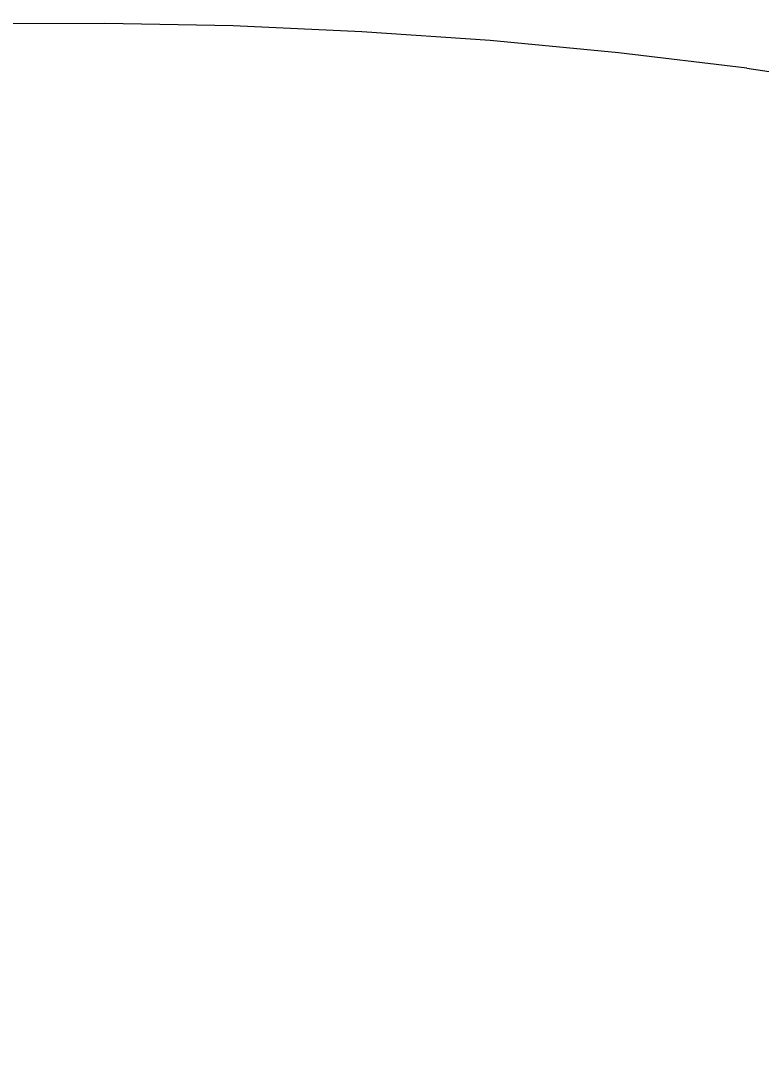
# Model space of a CAD drawing. Header units: inches. Extents: x 14 to 610, y 9 to 600.
# Drawn here: x 422.04 to 430.1, y 166.13 to 177.33 of the extents above; entities that cross this region are included whole.
import ezdxf
from ezdxf.enums import TextEntityAlignment as Align

# ---------------------------------------------------------------- set-up
doc = ezdxf.new("R2010")
doc.units = ezdxf.units.IN
doc.header["$MEASUREMENT"] = 0
doc.layers.add('A-FURN', color=7, linetype='Continuous')
doc.styles.get("Standard").update_dxf_attribs({"font": 'arial.ttf'})
doc.dimstyles.new("Jon's Style", dxfattribs={"dimscale": 0, "dimtxt": 4, "dimasz": 6, "dimexe": 1, "dimexo": 2, "dimgap": 2, "dimtad": 0, "dimtih": 1, "dimtoh": 1, "dimdec": 4, "dimzin": 3, "dimdsep": 46, "dimlunit": 4, "dimtxsty": 'Standard', "dimcen": 0.09, "dimadec": 0, "dimazin": 0, "dimtfac": 1, "dimtdec": 4, "dimtofl": 0, "dimtmove": 0, "dimatfit": 3, "dimfxl": 1, "dimtolj": 1, "dimtzin": 0, "dimarcsym": 0})

# ---------------------------------------------------------------- blocks, each defined once
blk = doc.blocks.new('*D57')
at = {"layer": 'A-FURN', "color": 0, "lineweight": -2, "transparency": 16777216}
for p, q in [((379.824, 202.44), (454.221, 202.44)), ((453.221, 196.44), (453.221, 188.051)), ((453.221, 166.086), (453.221, 174.475)), ((379.824, 160.086), (454.221, 160.086))]:
    blk.add_line(p, q, dxfattribs=at)
at = {"layer": 'A-FURN', "color": 0, "transparency": 16777216}
for points in [[(452.221, 196.44), (454.221, 196.44), (453.221, 202.44)], [(452.221, 166.086), (454.221, 166.086), (453.221, 160.086)]]:
    blk.add_solid(points, dxfattribs=at)
at = {"layer": 'Defpoints', "color": 0, "transparency": 16777216}
for p in [(377.824, 202.44), (453.221, 202.44), (377.824, 160.086)]:
    blk.add_point(p, dxfattribs=at)
at = {"layer": 'A-FURN', "color": 0, "transparency": 16777216, "insert": (453.221, 181.263), "char_height": 4, "attachment_point": 5}
blk.add_mtext('\\A1;3\'-6{\\H1x;\\S3/8;}"', dxfattribs=at)
blk = doc.blocks.new('P_5CS702BK')
at = {"layer": 'A-FURN', "color": 0, "linetype": 'Continuous', "lineweight": 0}
for p, q in [((-0.052, 17.215), (-1.449, 17.195)), ((1.346, 17.202), (-0.052, 17.215)), ((2.743, 17.154), (1.346, 17.202)), ((4.141, 17.071), (2.743, 17.154)), ((5.539, 16.953), (4.141, 17.071)), ((6.937, 16.802), (5.539, 16.953)), ((6.937, 16.802), (8.318, 16.611))]:
    blk.add_line(p, q, dxfattribs=at)
at = {"layer": 'A-FURN'}
blk.add_attdef('CAPTG', text='', height=7, dxfattribs=at).set_placement((-1, -3.819), align=Align.CENTER)
at = {"layer": 'A-FURN', "flags": 1}
for tag in ['CAPPN', 'CAPPD', 'CAPMG', 'CAPMC', 'CAPGC', 'CAPALIAS1', 'CAPALIAS2', 'CAPALIAS3', 'CAPBLDG', 'CAPFLOOR', 'CAPDEPT', 'CAPPERSON', 'CAPPL', 'CAPQT', 'CAPDH']:
    blk.add_attdef(tag, (0, 0), '', height=0.001, dxfattribs=at)

msp = doc.modelspace()

# ---------------------------------------------------------------- block references
at = {"layer": 'A-FURN', "rotation": 359.3991788311436}
msp.add_blockref('P_5CS702BK', (422.82416, 160.08587), dxfattribs=at)

# ---------------------------------------------------------------- dimensions: what is measured, and where the dimension line sits
at = {"layer": 'A-FURN'}
dim = msp.add_linear_dim(base=(453.22054, 202.43951), p1=(377.82416, 160.08587), p2=(377.82416, 202.43951), angle=90, dimstyle="Jon's Style", override={"dimscale": 1}, dxfattribs=at)
dim.commit()
dim.dimension.update_dxf_attribs({"geometry": '*D57', "text_midpoint": (453.22054, 181.26269), "dimtype": 160})

doc.saveas('drawing.dxf')
